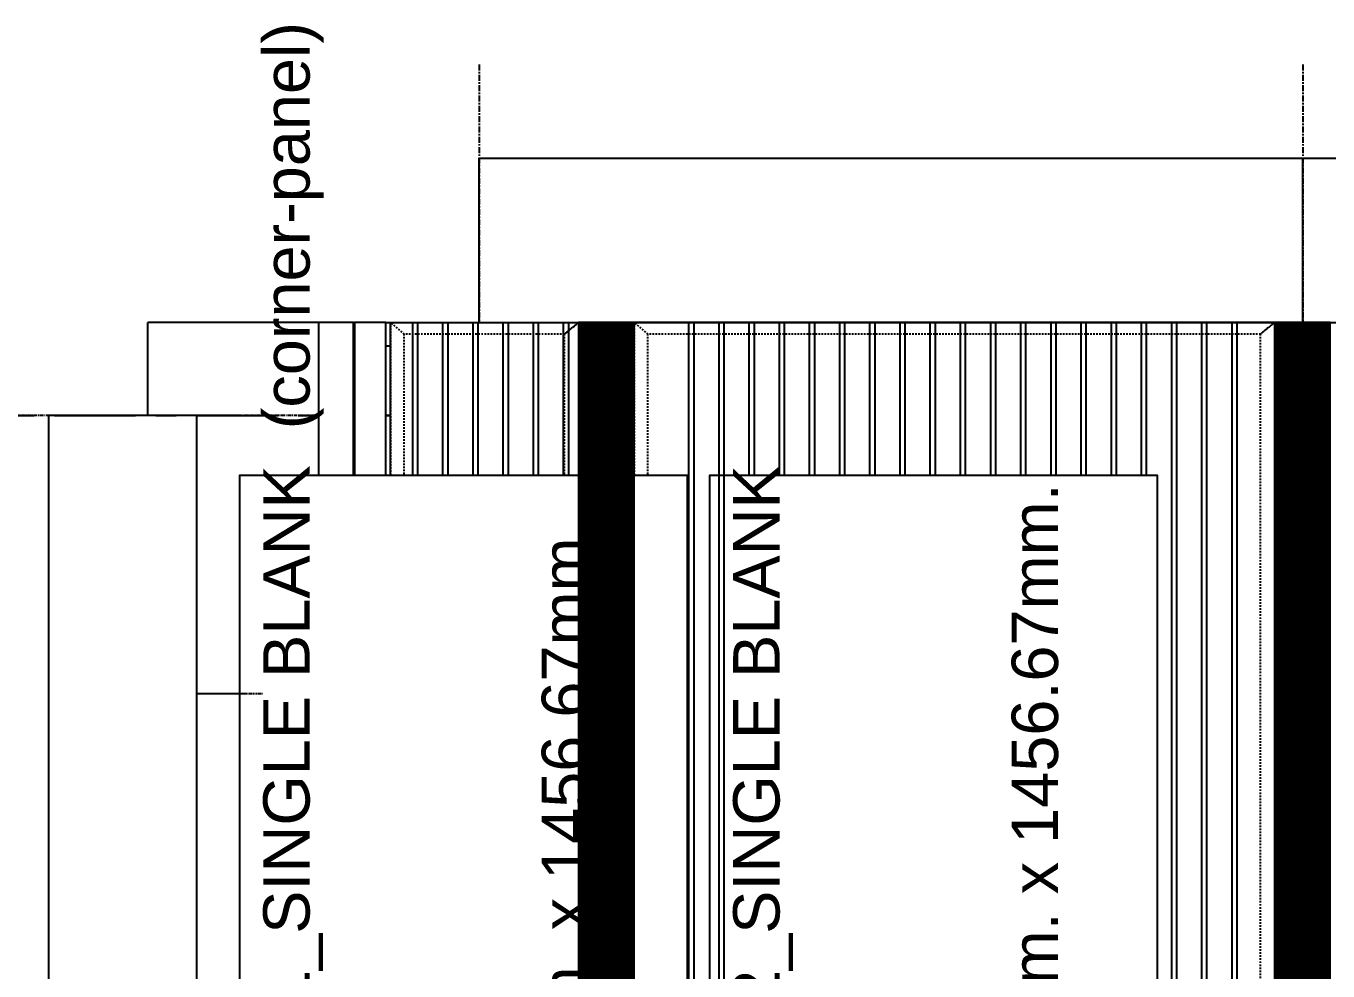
# Model space of a CAD drawing. Header units: millimetres. Extents: x 663313 to 1226001, y 1431724 to 1620898.
# Drawn here: x 896798 to 899603, y 1516258 to 1518294 of the extents above; entities that cross this region are included whole.
import ezdxf

# ---------------------------------------------------------------- set-up
doc = ezdxf.new("R2010")
doc.units = ezdxf.units.MM
for name, pattern in [('CENTER', [50.8, 31.75, -6.35, 6.35, -6.35]), ('Grid Line', [22.225, 12.7, -3.175, 3.175, -3.175]), ('HIDDEN', [0.375, 0.25, -0.125]), ('TA_GL_000.70000', [1.925, 0.7, -0.175, 0.175, -0.175, 0.7]), ('TA_HL_001.00000', [6.5, 3.55, -2.95]), ('XKITLINE00', [0])]:
    doc.linetypes.add(name, pattern=pattern)
doc.layers.get('Defpoints').update_dxf_attribs({"color": 140})
doc.layers.add('000 - 0_HIDE_OBJ_FRAMING_DEF_SUB', color=1, linetype='Continuous', plot=False)
for name, color, linetype in [('000 - 0_SYM_DWG_GRIDLINE_MAIN_COLOR_251', 251, 'Continuous'), ('000 - ESTIMATE_ASPG_WIPEOUT_', 250, 'Continuous'), ('000 - GRID', 251, 'CENTER'), ('010 - ASPG_EXTR_MAIN_COLOR_2', 2, 'Continuous'), ('010 - ASPG_EXTR_WIPEOUT_', 250, 'Continuous'), ('010 - ASPG_FRAMING_MAIN_COLOR_1', 1, 'Continuous'), ('010 - ASPG_FRAMING_SUB_COLOR_2', 1, 'Continuous'), ('010 - ASPG_FRAMING_WIPEOUT_', 250, 'Continuous'), ('DIM', 1, 'Continuous')]:
    doc.layers.add(name, color=color, linetype=linetype)
doc.layers.add('000 - ESTIMATE_ASPG_MAIN_COLOR_6', color=6, linetype='Continuous', true_color=0xff00ff)
doc.layers.add('000 - ESTIMATE_ASPG_TEXT_COLOR_1', color=1, linetype='Continuous', true_color=0xff0000)
doc.layers.add('000_AREA_ASPG_AREA_HATCH_', color=7, linetype='Continuous', true_color=0xff8700, plot=False)
doc.layers.add('000_AREA_ASPG_AREA_MAIN_COLOR_1', color=7, linetype='Continuous', true_color=0xff8700, plot=False)
for name, color, linetype, lineweight in [('A-FLOR-E', 2, 'Continuous', 9), ('A-GENM', 29, 'Continuous', 9), ('Part', 2, 'Continuous', 0)]:
    doc.layers.add(name, color=color, linetype=linetype, lineweight=lineweight)
doc.styles.add('_Arial', font='arial.ttf')
doc.styles.add('Arial', font='arial.ttf')
doc.styles.add('TA', font='', dxfattribs={"height": 4.5})
doc.styles.get('TA').set_extended_font_data('Cordia New')
doc.dimstyles.new('Dim - 40 - Cen', dxfattribs={"dimscale": 0.04, "dimtxt": 3, "dimasz": 1, "dimexe": 0, "dimexo": 2.5, "dimgap": 1.5, "dimtad": 1, "dimdec": 0, "dimlfac": 1000, "dimzin": 1, "dimdsep": 46, "dimtxsty": 'Arial', "dimblk": 'CEN1', "dimcen": 0.09, "dimclrd": 1, "dimclre": 49, "dimclrt": 3, "dimadec": 0, "dimazin": 0, "dimtfac": 1, "dimtdec": 0, "dimtix": 1, "dimtofl": 0, "dimtmove": 2, "dimatfit": 3, "dimfxl": 1, "dimtfill": 1, "dimtfillclr": 256, "dimtolj": 1, "dimtzin": 0, "dimarcsym": 0})
doc.dimstyles.new('Dim - 40 - End', dxfattribs={"dimscale": 0.04, "dimtxt": 3, "dimasz": 1, "dimexe": 0, "dimexo": 2.5, "dimgap": 1.5, "dimtad": 1, "dimdec": 0, "dimlfac": 1000, "dimzin": 1, "dimdsep": 46, "dimtxsty": 'Arial', "dimblk": 'END', "dimcen": 0.09, "dimclrd": 1, "dimclre": 49, "dimclrt": 3, "dimadec": 0, "dimazin": 0, "dimtfac": 1, "dimtdec": 0, "dimtix": 1, "dimtofl": 0, "dimtmove": 2, "dimatfit": 3, "dimfxl": 1, "dimtfill": 1, "dimtfillclr": 256, "dimtolj": 1, "dimtzin": 0, "dimarcsym": 0})

# ---------------------------------------------------------------- blocks, each defined once
blk = doc.blocks.new('GM_Louver Grill Vertical Z1 - Z Profile-18225337-ENT 4 ELE-4 sheet')
at = {"layer": 'A-GENM', "color": 39}
blk.add_line((131839.2, 105680), (131839.2, 110050), dxfattribs=at)
blk = doc.blocks.new('4')
at = {"layer": 'DIM'}
for p, q in [((128164.5, 105680), (128164.5, 110050)), ((128613.2, 110050), (128613.2, 105680)), ((128713.2, 110050), (128713.2, 105680)), ((130113.4, 105680), (130113.4, 110050)), ((130213.4, 105680), (130213.4, 110050)), ((128164.5, 110000), (128613.2, 110000)), ((130113.4, 110000), (128713.2, 110000)), ((130213.4, 110000), (131613.7, 110000))]:
    blk.add_line(p, q, dxfattribs=at)
for points in [[(128114.5, 110050), (128663.2, 110050), (128663.2, 105680), (128114.5, 105680)], [(130163.4, 110050), (128663.2, 110050), (128663.2, 105680), (130163.4, 105680)], [(130163.4, 110050), (131663.7, 110050), (131663.7, 105680), (130163.4, 105680)]]:
    blk.add_lwpolyline(points, close=True, dxfattribs=at)
at = {"layer": 'A-GENM'}
for p in [(-3624.8, 0), (-3544.8, 0), (-3464.9, 0), (-3384.9, 0), (-3305, 0), (-3075, 0), (-3000, 0), (-2925, 0), (-2850, 0), (-2775, 0), (-2700, 0), (-2625, 0), (-2550, 0), (-2475, 0), (-2400, 0), (-2325, 0), (-2250, 0), (-2175, 0), (-2100, 0), (-2025, 0), (-1950, 0), (-1875, 0), (-1800, 0)]:
    blk.add_blockref('GM_Louver Grill Vertical Z1 - Z Profile-18225337-ENT 4 ELE-4 sheet', p, dxfattribs=at)
blk = doc.blocks.new('CEN1')
at = {"color": 1}
for p, q in [((1.5, 0), (-1.5, 0)), ((0, 1.5), (0, -1.5))]:
    blk.add_line(p, q, dxfattribs=at)
at = {"color": 3}
blk.add_circle((0, 0), 0.75, dxfattribs=at)
blk = doc.blocks.new('*D3595')
at = {"layer": '000 - 0_HIDE_OBJ_FRAMING_DEF_SUB', "color": 49, "lineweight": -2, "transparency": 16777216}
for p, q in [((-3180, 110040.7), (-3180, 110403.7)), ((-1405, 109937.6), (-1405, 110403.7))]:
    blk.add_line(p, q, dxfattribs=at)
at = {"layer": '000 - 0_HIDE_OBJ_FRAMING_DEF_SUB', "color": 1, "lineweight": -2, "transparency": 16777216}
blk.add_line((-3180, 110403.7), (-1405, 110403.7), dxfattribs=at)
at = {"layer": 'Defpoints', "color": 0, "transparency": 16777216}
for p in [(-1405, 110403.7), (-3180, 110040.6), (-1405, 109937.5)]:
    blk.add_point(p, dxfattribs=at)
at = {"layer": '000 - 0_HIDE_OBJ_FRAMING_DEF_SUB', "color": 1, "lineweight": -2, "transparency": 16777216, "xscale": 0.04, "yscale": 0.04, "zscale": 0.04, "rotation": 180}
blk.add_blockref('CEN1', (-3180, 110403.7), dxfattribs=at)
at = {"layer": '000 - 0_HIDE_OBJ_FRAMING_DEF_SUB', "color": 1, "lineweight": -2, "transparency": 16777216, "xscale": 0.04, "yscale": 0.04, "zscale": 0.04}
blk.add_blockref('CEN1', (-1405, 110403.7), dxfattribs=at)
at = {"layer": '000 - 0_HIDE_OBJ_FRAMING_DEF_SUB', "color": 3, "transparency": 16777216, "insert": (-2292.5, 110403.8), "char_height": 0.12, "attachment_point": 5, "style": 'Arial', "bg_fill": 3, "box_fill_scale": 1.1, "bg_fill_color": 256, "bg_fill_true_color": 13158600, "bg_fill_transparency": 0}
blk.add_mtext('\\A1;1775000', dxfattribs=at)
blk = doc.blocks.new('*D3596')
at = {"layer": '000 - 0_HIDE_OBJ_FRAMING_DEF_SUB', "color": 49, "lineweight": -2, "transparency": 16777216}
for p, q in [((-1405, 109937.6), (-1405, 110403.7)), ((0, 110297.2), (0, 110403.7))]:
    blk.add_line(p, q, dxfattribs=at)
at = {"layer": '000 - 0_HIDE_OBJ_FRAMING_DEF_SUB', "color": 1, "lineweight": -2, "transparency": 16777216}
blk.add_line((-1405, 110403.7), (0, 110403.7), dxfattribs=at)
at = {"layer": 'Defpoints', "color": 0, "transparency": 16777216}
for p in [(0, 110403.7), (0, 110297.1), (-1405, 109937.5)]:
    blk.add_point(p, dxfattribs=at)
at = {"layer": '000 - 0_HIDE_OBJ_FRAMING_DEF_SUB', "color": 1, "lineweight": -2, "transparency": 16777216, "xscale": 0.04, "yscale": 0.04, "zscale": 0.04, "rotation": 180}
blk.add_blockref('CEN1', (-1405, 110403.7), dxfattribs=at)
at = {"layer": '000 - 0_HIDE_OBJ_FRAMING_DEF_SUB', "color": 1, "lineweight": -2, "transparency": 16777216, "xscale": 0.04, "yscale": 0.04, "zscale": 0.04}
blk.add_blockref('CEN1', (0, 110403.7), dxfattribs=at)
at = {"layer": '000 - 0_HIDE_OBJ_FRAMING_DEF_SUB', "color": 3, "transparency": 16777216, "insert": (-702.5, 110403.8), "char_height": 0.12, "attachment_point": 5, "style": 'Arial', "bg_fill": 3, "box_fill_scale": 1.1, "bg_fill_color": 256, "bg_fill_true_color": 13158600, "bg_fill_transparency": 0}
blk.add_mtext('\\A1;1405000', dxfattribs=at)
blk = doc.blocks.new('END')
at = {"color": 1}
for p, q in [((2, 0), (-2, 0)), ((0, 2), (0, -2))]:
    blk.add_line(p, q, dxfattribs=at)
at = {"color": 3}
blk.add_line((-1, -1), (1, 1), dxfattribs=at)
blk = doc.blocks.new('*D3603')
at = {"layer": '000 - 0_HIDE_OBJ_FRAMING_DEF_SUB', "color": 49, "lineweight": -2, "transparency": 16777216}
for p, q in [((-3682.1, 109250), (-3787.8, 109250)), ((-3682.1, 108540), (-3787.8, 108540))]:
    blk.add_line(p, q, dxfattribs=at)
at = {"layer": '000 - 0_HIDE_OBJ_FRAMING_DEF_SUB', "color": 1, "lineweight": -2, "transparency": 16777216}
blk.add_line((-3787.8, 108540), (-3787.8, 109250), dxfattribs=at)
at = {"layer": 'Defpoints', "color": 0, "transparency": 16777216}
for p in [(-3787.8, 109250), (-3682, 109250), (-3682, 108540)]:
    blk.add_point(p, dxfattribs=at)
at = {"layer": '000 - 0_HIDE_OBJ_FRAMING_DEF_SUB', "color": 1, "lineweight": -2, "transparency": 16777216, "xscale": 0.04, "yscale": 0.04, "zscale": 0.04}
for p, rotation in [((-3787.8, 109250), 90), ((-3787.8, 108540), 270)]:
    blk.add_blockref('END', p, dxfattribs=dict(at, rotation=rotation))
at = {"layer": '000 - 0_HIDE_OBJ_FRAMING_DEF_SUB', "color": 3, "transparency": 16777216, "insert": (-3787.9, 108895), "char_height": 0.12, "attachment_point": 5, "rotation": 90, "style": 'Arial', "bg_fill": 3, "box_fill_scale": 1.1, "bg_fill_color": 256, "bg_fill_true_color": 13158600, "bg_fill_transparency": 0}
blk.add_mtext('\\A1;710000', dxfattribs=at)
blk = doc.blocks.new('*D3604')
at = {"layer": '000 - 0_HIDE_OBJ_FRAMING_DEF_SUB', "color": 49, "lineweight": -2, "transparency": 16777216}
for p, q in [((-3695.1, 109850), (-3787.8, 109850)), ((-3695.1, 109250), (-3787.8, 109250))]:
    blk.add_line(p, q, dxfattribs=at)
at = {"layer": '000 - 0_HIDE_OBJ_FRAMING_DEF_SUB', "color": 1, "lineweight": -2, "transparency": 16777216}
blk.add_line((-3787.8, 109250), (-3787.8, 109850), dxfattribs=at)
at = {"layer": 'Defpoints', "color": 0, "transparency": 16777216}
for p in [(-3787.8, 109850), (-3695, 109850), (-3695, 109250)]:
    blk.add_point(p, dxfattribs=at)
at = {"layer": '000 - 0_HIDE_OBJ_FRAMING_DEF_SUB', "color": 1, "lineweight": -2, "transparency": 16777216, "xscale": 0.04, "yscale": 0.04, "zscale": 0.04}
for p, rotation in [((-3787.8, 109850), 90), ((-3787.8, 109250), 270)]:
    blk.add_blockref('END', p, dxfattribs=dict(at, rotation=rotation))
at = {"layer": '000 - 0_HIDE_OBJ_FRAMING_DEF_SUB', "color": 3, "transparency": 16777216, "insert": (-3787.9, 109550), "char_height": 0.12, "attachment_point": 5, "rotation": 90, "style": 'Arial', "bg_fill": 3, "box_fill_scale": 1.1, "bg_fill_color": 256, "bg_fill_true_color": 13158600, "bg_fill_transparency": 0}
blk.add_mtext('\\A1;600000', dxfattribs=at)
blk = doc.blocks.new('*D3619')
at = {"layer": '000 - 0_HIDE_OBJ_FRAMING_DEF_SUB', "color": 49, "lineweight": -2, "transparency": 16777216}
for p, q in [((-3881.2, 109850), (-4106.9, 109850)), ((-3881.2, 108540), (-4106.9, 108540))]:
    blk.add_line(p, q, dxfattribs=at)
at = {"layer": '000 - 0_HIDE_OBJ_FRAMING_DEF_SUB', "color": 1, "lineweight": -2, "transparency": 16777216}
blk.add_line((-4106.9, 108540), (-4106.9, 109850), dxfattribs=at)
at = {"layer": 'Defpoints', "color": 0, "transparency": 16777216}
for p in [(-4106.9, 109850), (-3881.1, 109850), (-3881.1, 108540)]:
    blk.add_point(p, dxfattribs=at)
at = {"layer": '000 - 0_HIDE_OBJ_FRAMING_DEF_SUB', "color": 1, "lineweight": -2, "transparency": 16777216, "xscale": 0.04, "yscale": 0.04, "zscale": 0.04}
for p, rotation in [((-4106.9, 109850), 90), ((-4106.9, 108540), 270)]:
    blk.add_blockref('END', p, dxfattribs=dict(at, rotation=rotation))
at = {"layer": '000 - 0_HIDE_OBJ_FRAMING_DEF_SUB', "color": 3, "transparency": 16777216, "insert": (-4107, 109195), "char_height": 0.12, "attachment_point": 5, "rotation": 90, "style": 'Arial', "bg_fill": 3, "box_fill_scale": 1.1, "bg_fill_color": 256, "bg_fill_true_color": 13158600, "bg_fill_transparency": 0}
blk.add_mtext('\\A1;1310000', dxfattribs=at)
blk = doc.blocks.new('*D3629')
at = {"layer": '000 - 0_HIDE_OBJ_FRAMING_DEF_SUB', "color": 49, "lineweight": -2, "transparency": 16777216}
for p, q in [((-3455.1, 110050), (-3893.8, 110050)), ((-3712.3, 109850), (-3893.8, 109850))]:
    blk.add_line(p, q, dxfattribs=at)
at = {"layer": '000 - 0_HIDE_OBJ_FRAMING_DEF_SUB', "color": 1, "lineweight": -2, "transparency": 16777216}
blk.add_line((-3893.8, 109850), (-3893.8, 110050), dxfattribs=at)
at = {"layer": 'Defpoints', "color": 0, "transparency": 16777216}
for p in [(-3893.8, 110050), (-3455, 110050), (-3712.2, 109850)]:
    blk.add_point(p, dxfattribs=at)
at = {"layer": '000 - 0_HIDE_OBJ_FRAMING_DEF_SUB', "color": 1, "lineweight": -2, "transparency": 16777216, "xscale": 0.04, "yscale": 0.04, "zscale": 0.04}
for p, rotation in [((-3893.8, 110050), 90), ((-3893.8, 109850), 270)]:
    blk.add_blockref('END', p, dxfattribs=dict(at, rotation=rotation))
at = {"layer": '000 - 0_HIDE_OBJ_FRAMING_DEF_SUB', "color": 3, "transparency": 16777216, "insert": (-3893.9, 109950), "char_height": 0.12, "attachment_point": 5, "rotation": 90, "style": 'Arial', "bg_fill": 3, "box_fill_scale": 1.1, "bg_fill_color": 256, "bg_fill_true_color": 13158600, "bg_fill_transparency": 0}
blk.add_mtext('\\A1;200000', dxfattribs=at)
blk = doc.blocks.new('*U4820')
at = {"layer": '000 - 0_SYM_DWG_GRIDLINE_MAIN_COLOR_251', "color": 0, "linetype": 'ByBlock', "ltscale": 5}
blk.add_line((155.4, 0), (-509, 0), dxfattribs=at)
at = {"style": 'TA', "flags": 1}
blk.add_attdef('LOCATION', (6, -6), '', height=4.5, rotation=270, dxfattribs=at)
blk = doc.blocks.new('W-1-PP18-ST_ENT4_REV00_20260531-234008_ELEVATION_4_DIMS')
at = {"layer": '000 - GRID', "linetype": 'TA_GL_000.70000', "xscale": 50.00000000000043, "yscale": 50.00000000000043, "zscale": 50.00000000000043, "rotation": 180}
blk.add_blockref('*U4820', (0, 109850), dxfattribs=at)
blk = doc.blocks.new('*U4746')
blk.add_wipeout([(50, 0), (1450, 0), (1450, 4370), (50, 4370)]).dxf.layer = '010 - ASPG_EXTR_WIPEOUT_'
at = {"layer": '010 - ASPG_EXTR_MAIN_COLOR_2'}
for points in [[(141.5, 0), (151.7, 0), (151.7, 4370), (141.5, 4370)], [(206.5, 0), (216.7, 0), (216.7, 4370), (206.5, 4370)], [(271.5, 0), (281.7, 0), (281.7, 4370), (271.5, 4370)], [(336.5, 0), (346.7, 0), (346.7, 4370), (336.5, 4370)], [(401.5, 0), (411.7, 0), (411.7, 4370), (401.5, 4370)], [(466.5, 0), (476.7, 0), (476.7, 4370), (466.5, 4370)], [(531.5, 0), (541.7, 0), (541.7, 4370), (531.5, 4370)], [(596.5, 0), (606.7, 0), (606.7, 4370), (596.5, 4370)], [(661.5, 0), (671.7, 0), (671.7, 4370), (661.5, 4370)], [(726.5, 0), (736.7, 0), (736.7, 4370), (726.5, 4370)], [(791.5, 0), (801.7, 0), (801.7, 4370), (791.5, 4370)], [(856.5, 0), (866.7, 0), (866.7, 4370), (856.5, 4370)], [(921.5, 0), (931.7, 0), (931.7, 4370), (921.5, 4370)], [(986.5, 0), (996.7, 0), (996.7, 4370), (986.5, 4370)], [(1051.5, 0), (1061.7, 0), (1061.7, 4370), (1051.5, 4370)], [(1116.5, 0), (1126.7, 0), (1126.7, 4370), (1116.5, 4370)], [(1181.5, 0), (1191.7, 0), (1191.7, 4370), (1181.5, 4370)], [(1246.5, 0), (1256.7, 0), (1256.7, 4370), (1246.5, 4370)], [(1311.5, 0), (1321.7, 0), (1321.7, 4370), (1311.5, 4370)]]:
    blk.add_lwpolyline(points, close=True, dxfattribs=at)
at = {"layer": '010 - ASPG_FRAMING_SUB_COLOR_2'}
blk.add_lwpolyline([(50, 0), (1450, 0), (1450, 4370), (50, 4370)], close=True, dxfattribs=at)
for points in [[(-50, 0), (50, 0), (50, 4370), (-50, 4370)], [(1450, 0), (1550, 0), (1550, 4370), (1450, 4370)]]:
    blk.add_wipeout(points).dxf.layer = '010 - ASPG_EXTR_WIPEOUT_'
at = {"layer": '010 - ASPG_FRAMING_MAIN_COLOR_1'}
for points in [[(-50, 0), (-40, 0), (-40, 4370), (-50, 4370)], [(40, 0), (50, 0), (50, 4370), (40, 4370)], [(1450, 0), (1460, 0), (1460, 4370), (1450, 4370)], [(1540, 0), (1550, 0), (1550, 4370), (1540, 4370)]]:
    blk.add_lwpolyline(points, close=True, dxfattribs=at)
at = {"layer": '010 - ASPG_FRAMING_SUB_COLOR_2'}
for points in [[(-50, 0), (50, 0), (50, 4370), (-50, 4370)], [(1450, 0), (1550, 0), (1550, 4370), (1450, 4370)]]:
    blk.add_lwpolyline(points, close=True, dxfattribs=at)
blk = doc.blocks.new('*U4744')
blk.add_wipeout([(50, 0), (465, 0), (465, 4370), (50, 4370)]).dxf.layer = '010 - ASPG_EXTR_WIPEOUT_'
at = {"layer": '010 - ASPG_EXTR_MAIN_COLOR_2'}
for points in [[(81.6, 0), (91.8, 0), (91.8, 4370), (81.6, 4370)], [(146.6, 0), (156.8, 0), (156.8, 4370), (146.6, 4370)], [(211.6, 0), (221.8, 0), (221.8, 4370), (211.6, 4370)], [(276.6, 0), (286.8, 0), (286.8, 4370), (276.6, 4370)], [(341.6, 0), (351.8, 0), (351.8, 4370), (341.6, 4370)], [(406.6, 0), (416.8, 0), (416.8, 4370), (406.6, 4370)]]:
    blk.add_lwpolyline(points, close=True, dxfattribs=at)
at = {"layer": '010 - ASPG_FRAMING_SUB_COLOR_2'}
blk.add_lwpolyline([(50, 0), (465, 0), (465, 4370), (50, 4370)], close=True, dxfattribs=at)
blk.add_wipeout([(-50, 0), (50, 0), (50, 4370), (-50, 4370)]).dxf.layer = '010 - ASPG_EXTR_WIPEOUT_'
at = {"layer": '010 - ASPG_FRAMING_MAIN_COLOR_1'}
for points in [[(-50, 0), (-40, 0), (-40, 4370), (-50, 4370)], [(40, 0), (50, 0), (50, 4370), (40, 4370)]]:
    blk.add_lwpolyline(points, close=True, dxfattribs=at)
at = {"layer": '010 - ASPG_FRAMING_SUB_COLOR_2'}
blk.add_lwpolyline([(-50, 0), (50, 0), (50, 4370), (-50, 4370)], close=True, dxfattribs=at)
blk = doc.blocks.new('*U4799')
at = {"layer": '010 - ASPG_FRAMING_MAIN_COLOR_1', "linetype": 'ByBlock'}
for points in [[(0, 0), (0, 405), (25, 375), (25, 30), (0, 0)], [(1456.7, 405), (0, 405), (25, 375), (1431.7, 375)], [(1456.7, 0), (1456.7, 405), (1431.7, 375), (1431.7, 30), (1456.7, 0)], [(25, 30), (1431.7, 30), (1456.7, 0), (0, 0), (25, 30)]]:
    blk.add_lwpolyline(points, close=True, dxfattribs=at)
blk = doc.blocks.new('*U4792')
at = {"layer": '010 - ASPG_FRAMING_MAIN_COLOR_1', "linetype": 'ByBlock'}
for points in [[(0, 0), (0, 1380), (25, 1350), (25, 30), (0, 0)], [(1456.7, 1380), (0, 1380), (25, 1350), (1431.7, 1350)], [(1456.7, 0), (1456.7, 1380), (1431.7, 1350), (1431.7, 30), (1456.7, 0)], [(25, 30), (1431.7, 30), (1456.7, 0), (0, 0), (25, 30)]]:
    blk.add_lwpolyline(points, close=True, dxfattribs=at)
blk = doc.blocks.new('A$Cd3cf6656')
blk.add_wipeout([(-964.7, -457.4), (1855.6, -457.4), (1855.6, 457.4), (-964.7, 457.4)]).dxf.layer = '000 - ESTIMATE_ASPG_WIPEOUT_'
at = {"layer": '000 - ESTIMATE_ASPG_MAIN_COLOR_6'}
blk.add_lwpolyline([(-964.7, -457.4), (1855.6, -457.4), (1855.6, 507.4), (-964.7, 507.4)], close=True, dxfattribs=at)
at = {"layer": '000 - ESTIMATE_ASPG_TEXT_COLOR_1', "style": '_Arial'}
for s, p in [('LV TYPE', (-914.7, 356.5)), (':', (45, 356.5)), ('LV SINGLE-H', (-914.7, 206.5)), (':', (45, 206.5)), ('LV DOUBLE-H', (-914.7, 56.5)), (':', (45, 56.5)), ('VV_TRIM', (-914.7, -93.5)), (':', (45, -93.5)), ('F W x H x set', (-914.7, -243.5)), (':', (45, -243.5))]:
    blk.add_text(s, height=100, dxfattribs=at).set_placement(p)
for tag, p in [('LV_TYPE_VAL', (138.1, 356.5)), ('LV_SIN-H_VAL', (138.1, 206.5)), ('LV_DOU-H_VAL', (138.1, 56.5)), ('V-TRIM_VAL', (138.1, -93.5)), ('FRAME_VAL', (138.1, -243.5)), ('FRAME_SET', (138.1, -393.5))]:
    blk.add_attdef(tag, p, '', height=100, dxfattribs=at)
blk = doc.blocks.new('*U5063')
blk.add_wipeout([(0, 0), (1456.7, 0), (1456.7, 67.3), (0, 67.3)]).dxf.layer = '010 - ASPG_FRAMING_WIPEOUT_'
blk.add_wipeout([(4370, 67.8), (4370, 144.8), (0, 144.8), (0, 67.8)]).dxf.layer = '010 - ASPG_EXTR_WIPEOUT_'
at = {"layer": '010 - ASPG_EXTR_MAIN_COLOR_2'}
blk.add_lwpolyline([(4370, 69.8), (4370, 144.8), (0, 144.8), (0, 69.8)], close=True, dxfattribs=at)
at = {"layer": '010 - ASPG_FRAMING_SUB_COLOR_2'}
blk.add_lwpolyline([(0, 0), (1456.7, 0), (1456.7, 67.3), (0, 67.3)], close=True, dxfattribs=at)
blk = doc.blocks.new('*U5064')
blk.add_wipeout([(0, 0), (1456.7, 0), (1456.7, 67.3), (0, 67.3)]).dxf.layer = '010 - ASPG_FRAMING_WIPEOUT_'
at = {"layer": '010 - ASPG_FRAMING_SUB_COLOR_2'}
blk.add_lwpolyline([(0, 0), (1456.7, 0), (1456.7, 67.3), (0, 67.3)], close=True, dxfattribs=at)
blk = doc.blocks.new('*U5419')
at = {"layer": '000_AREA_ASPG_AREA_HATCH_', "transparency": 33554539}
h = blk.add_hatch(dxfattribs=at)
h.set_pattern_fill('ANSI31', color=256)
h.set_pattern_definition([(45, (-24.4354, 4344.1105), (-2.245064, 2.245064), [])])
h.paths.add_polyline_path([(-60, 0), (60, 0), (60, 4370), (-60, 4370)])
at = {"layer": '000_AREA_ASPG_AREA_MAIN_COLOR_1'}
blk.add_lwpolyline([(-60, 0), (60, 0), (60, 4370), (-60, 4370)], close=True, dxfattribs=at)
blk = doc.blocks.new('W-1-PP18-ST_ENT4_REV00_20260531-231113_ELEVATION_4_ST')
at = {"layer": '000 - 0_HIDE_OBJ_FRAMING_DEF_SUB', "color": 251, "linetype": 'Grid Line'}
for p, q in [((-3180, 110605.5718), (-3180, 102240)), ((-1405, 110605.5718), (-1405, 102240))]:
    blk.add_line(p, q, dxfattribs=at)
at = {"layer": '000 - 0_HIDE_OBJ_FRAMING_DEF_SUB', "linetype": 'Grid Line', "ltscale": 0.6}
blk.add_line((-3304.9952, 109849.9999), (-6609.146, 109849.9999), dxfattribs=at)
at = {"layer": '000 - 0_HIDE_OBJ_FRAMING_DEF_SUB', "color": 251, "linetype": 'HIDDEN', "ltscale": 10}
blk.add_line((-3035.2084, 109249.9999), (-3743.5951, 109249.9999), dxfattribs=at)
at = {"layer": 'A-FLOR-E', "color": 1, "linetype": 'HIDDEN', "ltscale": 20}
for points in [[(-3030, 102240), (-3030, 109849.9999), (-3330, 109849.9999), (-3330, 102240)], [(-1279.9945, 102240), (-1280, 109849.9999), (-1530, 109849.9999), (-1529.9945, 102240)]]:
    blk.add_lwpolyline(points, dxfattribs=at)
at = {"layer": 'Part', "linetype": 'XKITLINE00', "lineweight": 0}
for p, q in [((-1529.9965, 109849.9999), (-3030, 109849.9999)), ((-1529.9965, 109249.9999), (-3030, 109249.9999))]:
    blk.add_line(p, q, dxfattribs=at)
blk.add_blockref('4', (-131569.4634, 0))
at = {"layer": '000 - 0_HIDE_OBJ_FRAMING_DEF_SUB', "color": 1}
dim = blk.add_linear_dim(base=(-1405, 110403.6556), p1=(-3180, 110040.5846), p2=(-1405, 109937.5387), dimstyle='Dim - 40 - Cen', dxfattribs=at)
dim.commit()
dim.dimension.update_dxf_attribs({"geometry": '*D3595', "text_midpoint": (-2292.5, 110403.7768)})
for base, p1, p2, picture, middle in [((-4106.8652, 109849.9999), (-3881.1218, 108540), (-3881.1218, 109849.9999), '*D3619', (-4106.9865, 109195)), ((-3787.7573, 109249.9999), (-3682.0185, 108540), (-3682.0185, 109249.9999), '*D3603', (-3787.8785, 108895))]:
    dim = blk.add_linear_dim(base=base, p1=p1, p2=p2, angle=90, dimstyle='Dim - 40 - End', dxfattribs=at)
    dim.commit()
    dim.dimension.update_dxf_attribs({"geometry": picture, "text_midpoint": middle})
dim = blk.add_linear_dim(base=(0, 110403.6556), p1=(-1405, 109937.5387), p2=(0, 110297.1022), dimstyle='Dim - 40 - Cen', dxfattribs=at)
dim.commit()
dim.dimension.update_dxf_attribs({"geometry": '*D3596', "text_midpoint": (-702.5, 110403.7768)})
dim = blk.add_linear_dim(base=(-3787.7573, 109849.9999), p1=(-3694.9754, 109249.9999), p2=(-3694.9754, 109849.9999), angle=90, dimstyle='Dim - 40 - End', dxfattribs=at)
dim.commit()
dim.dimension.update_dxf_attribs({"geometry": '*D3604', "text_midpoint": (-3787.8785, 109550)})
dim = blk.add_linear_dim(base=(-3893.7993, 110050), p1=(-3712.1667, 109849.9999), p2=(-3455.0084, 110050), angle=90, dimstyle='Dim - 40 - End', dxfattribs=at)
dim.commit()
dim.dimension.update_dxf_attribs({"geometry": '*D3629', "text_midpoint": (-3893.9206, 109950)})

msp = doc.modelspace()

# ---------------------------------------------------------------- block references
at = {"layer": 'DIM', "color": 1}
msp.add_blockref('W-1-PP18-ST_ENT4_REV00_20260531-231113_ELEVATION_4_ST', (900953.6784, 1407605.0011), dxfattribs=at)

# ---------------------------------------------------------------- next in the draw order: block references
msp.add_blockref('W-1-PP18-ST_ENT4_REV00_20260531-234008_ELEVATION_4_DIMS', (900953.6784, 1407605.0011), dxfattribs=at)

# ---------------------------------------------------------------- next in the draw order: block references
at = {"xscale": -1}
msp.add_blockref('*U4746', (899547.6784, 1513285.0011), dxfattribs=at)

# ---------------------------------------------------------------- next in the draw order: block references
for name, p in [('*U4744', (898047.6784, 1513285.0011)), ('*U4746', (901047.6784, 1513285.0011))]:
    msp.add_blockref(name, p, dxfattribs=at)

# ---------------------------------------------------------------- next in the draw order: block references
at = {"linetype": 'TA_HL_001.00000', "yscale": -1, "rotation": 90}
for name, p in [('*U4799', (897582.6784, 1516198.3345)), ('*U4792', (898107.6784, 1516198.3345))]:
    msp.add_blockref(name, p, dxfattribs=at)
msp.add_blockref('*U5419', (899547.6784, 1513285.0011))

# ---------------------------------------------------------------- next in the draw order: block references
at = {"linetype": 'TA_HL_001.00000', "rotation": 90}
msp.add_blockref('*U5063', (897572.6784, 1513285.0011), dxfattribs=at)
at = {"rotation": 90}
msp.add_blockref('A$Cd3cf6656', (898777.6784, 1515470.0011), dxfattribs=at).add_auto_attribs({'LV_TYPE_VAL': 'E4_PL_02_SINGLE BLANK', 'LV_SIN-H_VAL': '4370 mm. ', 'LV_DOU-H_VAL': '-', 'V-TRIM_VAL': '4370 mm.', 'FRAME_VAL': '1380.00mm. x 1456.67mm.', 'FRAME_SET': '3 set'})

# ---------------------------------------------------------------- next in the draw order: block references
at = {"linetype": 'TA_HL_001.00000', "rotation": 90}
msp.add_blockref('*U5064', (897572.6784, 1516198.3345), dxfattribs=at)

# ---------------------------------------------------------------- next in the draw order: block references
at = {"rotation": 90}
msp.add_blockref('A$Cd3cf6656', (897765.1784, 1515470.0011), dxfattribs=at).add_auto_attribs({'LV_TYPE_VAL': 'E4_PL_01_SINGLE BLANK  (corner-panel)', 'LV_SIN-H_VAL': '4370 mm. ', 'LV_DOU-H_VAL': '-', 'V-TRIM_VAL': '4370 mm.', 'FRAME_VAL': '405.00mm. x 1456.67mm.', 'FRAME_SET': '3 set'})

# ---------------------------------------------------------------- next in the draw order: block references
msp.add_blockref('*U5419', (898047.6784, 1513285.0011))

doc.saveas('drawing.dxf')
